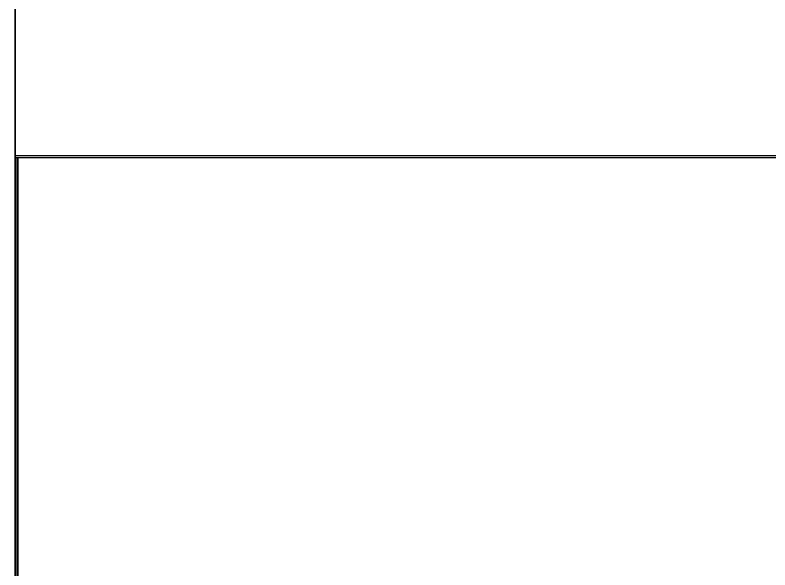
# Model space of a CAD drawing. Header units: millimetres. Extents: x -153298 to 620751, y -313239 to 250031.
# Drawn here: x 103637.9 to 103988.2, y -293788.2 to -293530.7 of the extents above; entities that cross this region are included whole.
import ezdxf

# ---------------------------------------------------------------- set-up
doc = ezdxf.new("R2010")
doc.units = ezdxf.units.MM
for name, color, linetype, lineweight in [('A-WALL-PATT', 7, 'Continuous', 35), ('I-WALL-E', 7, 'Continuous', 35), ('WALL-E', 7, 'Continuous', 35)]:
    doc.layers.add(name, color=color, linetype=linetype, lineweight=lineweight)

msp = doc.modelspace()

# ---------------------------------------------------------------- hatches: boundary and pattern name
at = {"layer": 'A-WALL-PATT', "lineweight": 9}
h = msp.add_hatch(dxfattribs=at)
h.set_pattern_fill('FP_4', style=0, pattern_type=2)
h.set_pattern_definition([(0, (131226, -298596.8), (0, 1400), []), (0, (131226, -298496.8), (0, 1400), []), (0, (131226, -297896.8), (0, 1400), []), (0, (131226, -297796.8), (0, 1400), []), (90, (131226.1, -299196.8), (-1200, 7e-14), []), (90, (131826.1, -298596.8), (-1200, 700), [100, -600])])
h.paths.add_polyline_path([(113194.2804, -295576.753), (116180.8535, -295576.753), (116067.88, -295510.634), (116067.88, -293996.753), (116042.88, -293996.753), (116042.88, -293896.753), (116117.88, -293896.753), (116117.88, -290896.753), (115794.4357, -290896.753), (115794.4357, -290899.753), (115704.4357, -290899.753), (115704.4357, -290896.753), (115295.38, -290896.753), (115295.38, -290904.4873), (115190.38, -290904.4873), (115190.38, -290896.753), (113795.38, -290896.753), (113795.38, -290904.4873), (113690.38, -290904.4873), (113690.38, -290896.753), (112295.38, -290896.753), (112295.38, -290904.4873), (112190.38, -290904.4873), (112190.38, -290896.753), (110795.38, -290896.753), (110795.38, -290904.4873), (110690.38, -290904.4873), (110690.38, -290896.753), (109295.38, -290896.753), (109295.38, -290904.4873), (109190.38, -290904.4873), (109190.38, -290896.753), (107795.38, -290896.753), (107795.38, -290904.4873), (107690.38, -290904.4873), (107690.38, -290896.753), (106295.38, -290896.753), (106295.38, -290904.4873), (106190.38, -290904.4873), (106190.38, -290896.753), (105539.1399, -290896.753), (105538.88, -290899.753), (105448.88, -290899.753), (105448.88, -290896.753), (104795.38, -290896.753), (104795.38, -290904.4873), (104690.38, -290904.4873), (104690.38, -290896.753), (104039.1399, -290896.753), (104038.88, -290899.753), (103948.88, -290899.753), (103948.88, -290896.753), (103637.88, -290896.753), (103637.88, -290898.4621), (103664.08, -290898.4621), (103664.08, -291448.4621), (103637.88, -291448.4621), (103637.88, -293596.753), (105550.1497, -293595.7469), (105541.9565, -293580.0879), (105524.1983, -293538.2356), (105514.6177, -293510.4236), (105502.6583, -293461.2315), (105498.4926, -293437.8752), (105495.4895, -293408.8161), (105493.5884, -293370.2779), (105499.3407, -293297.4466), (105512.792, -293239.7907), (105518.541, -293220.2823), (105536.9831, -293174.6287), (105549.7195, -293148.5946), (105584.2095, -293092.555), (105624.8837, -293044.4867), (105640.3543, -293028.9211), (105677.6473, -292996.9164), (105696.9969, -292982.5858), (105752.8471, -292948.5249), (105804.4461, -292926.643), (105830.2613, -292917.8087), (105894.1862, -292902.601), (105919.5952, -292900.1136), (105984.5969, -292896.753), (108235.7516, -292897.6127), (108332.7077, -292902.4333), (108422.1877, -292914.7661), (108458.9167, -292921.5912), (108560.0862, -292946.0075), (108650.0625, -292976.3699), (108680.5429, -292988.402), (108777.6028, -293032.4886), (108844.3378, -293070.1219), (109322.661, -293346.2019), (113186.0888, -295576.753), (113193.402, -295576.753)])
h.paths.add_polyline_path([(116428.57, -295576.753), (116523.6755, -295576.753), (116117.88, -295341.8187), (116117.88, -295482.6602), (116280.8535, -295576.753)])
h.paths.add_polyline_path([(104031.9298, -290871.753), (104690.38, -290871.753), (104690.38, -290791.753), (104795.38, -290791.753), (104795.38, -290871.753), (105453.821, -290871.753), (105454.2507, -290869.0845), (105455.3049, -290869.0845), (105456.3778, -290862.753), (105460.4316, -290862.753), (105460.4316, -290871.753), (105527.5883, -290871.253), (105528.6983, -290862.753), (105529.6753, -290863.5005), (105531.9298, -290871.753), (106190.38, -290871.753), (106190.38, -290791.753), (106295.38, -290791.753), (106295.38, -290871.753), (107690.38, -290871.753), (107690.38, -290791.753), (107795.38, -290791.753), (107795.38, -290871.753), (109190.38, -290871.753), (109190.38, -290791.753), (109295.38, -290791.753), (109295.38, -290871.753), (110690.38, -290871.753), (110690.38, -290791.753), (110795.38, -290791.753), (110795.38, -290871.753), (112190.38, -290871.753), (112190.38, -290791.753), (112295.38, -290791.753), (112295.38, -290871.753), (113690.38, -290871.753), (113690.38, -290791.753), (113795.38, -290791.753), (113795.38, -290871.753), (115190.38, -290871.753), (115190.38, -290791.753), (115295.38, -290791.753), (115295.38, -290871.753), (115709.3767, -290871.753), (115709.8064, -290869.0845), (115710.8607, -290869.0845), (115711.9335, -290862.753), (115715.7274, -290862.753), (115716.7095, -290871.753), (115783.1441, -290871.253), (115783.9941, -290862.753), (115784.7628, -290862.753), (115787.2256, -290871.753), (116117.88, -290871.753), (116117.88, -290596.753), (115292.88, -290596.753), (115292.88, -290751.753), (115192.88, -290751.753), (115192.88, -290596.753), (113792.88, -290596.753), (113792.88, -290751.753), (113692.88, -290751.753), (113692.88, -290596.753), (112292.88, -290596.753), (112292.88, -290751.753), (112192.88, -290751.753), (112192.88, -290596.753), (110792.88, -290596.753), (110792.88, -290751.753), (110692.88, -290751.753), (110692.88, -290596.753), (109292.88, -290596.753), (109292.88, -290751.753), (109192.88, -290751.753), (109192.88, -290596.753), (107792.88, -290596.753), (107792.88, -290751.753), (107692.88, -290751.753), (107692.88, -290596.753), (106292.88, -290596.753), (106292.88, -290751.753), (106192.88, -290751.753), (106192.88, -290596.753), (104792.88, -290596.753), (104792.88, -290751.753), (104692.88, -290751.753), (104692.88, -290596.753), (103637.88, -290596.753), (103637.88, -290871.753), (103953.821, -290871.753), (103954.2507, -290869.0845), (103955.3049, -290869.0845), (103956.3778, -290862.753), (103960.4316, -290862.753), (103960.4316, -290871.753), (104027.5883, -290871.253), (104028.6983, -290862.753), (104029.6753, -290863.5005), (104031.9211, -290871.753)])
h = msp.add_hatch(dxfattribs=at)
h.set_pattern_fill('FP_14', style=0, pattern_type=2)
h.set_pattern_definition([(90, (106038.9, -293896.75), (-600, 4e-14), [])])
h.paths.add_polyline_path([(105918.4926, -293896.753), (105918.4926, -293843.3165), (105894.0136, -293840.8671), (105828.8703, -293825.4748), (105810.1442, -293819.1326), (105773.9527, -293804.3764), (105744.0637, -293789.8801), (105701.9434, -293764.1937), (105682.3265, -293750.2025), (105631.2717, -293706.1308), (105594.4992, -293663.6196), (105579.0643, -293642.933), (105549.4297, -293596.753), (103638.88, -293596.753), (103639.035, -293894.753), (103646.0859, -293894.753), (103646.2889, -293891.753), (103680.2994, -293891.753), (103680.2994, -293894.753), (103688.1926, -293894.753), (103688.1926, -293896.753), (105646.0979, -293896.753)])

# ---------------------------------------------------------------- linework, layer by layer
at = {"layer": 'I-WALL-E', "color": 7}
for p, q in [((103638.88, -293894.753), (103638.88, -293596.753)), ((103638.88, -293596.753), (105550.7384, -293596.753)), ((105550.7384, -293596.753), (103638.88, -293596.753)), ((103638.88, -293596.753), (103638.88, -293894.753))]:
    msp.add_line(p, q, dxfattribs=at)
at = {"layer": 'WALL-E', "color": 7}
for p, q in [((103637.88, -293596.753), (103637.88, -291448.4621)), ((103637.88, -291448.4621), (103637.88, -293596.753)), ((103637.88, -291448.4621), (103637.88, -293894.753)), ((103637.88, -293894.753), (103637.88, -291448.4621)), ((105550.7384, -293596.753), (103637.88, -293596.753)), ((103637.88, -293596.753), (105550.7384, -293596.753))]:
    msp.add_line(p, q, dxfattribs=at)

doc.saveas('drawing.dxf')
